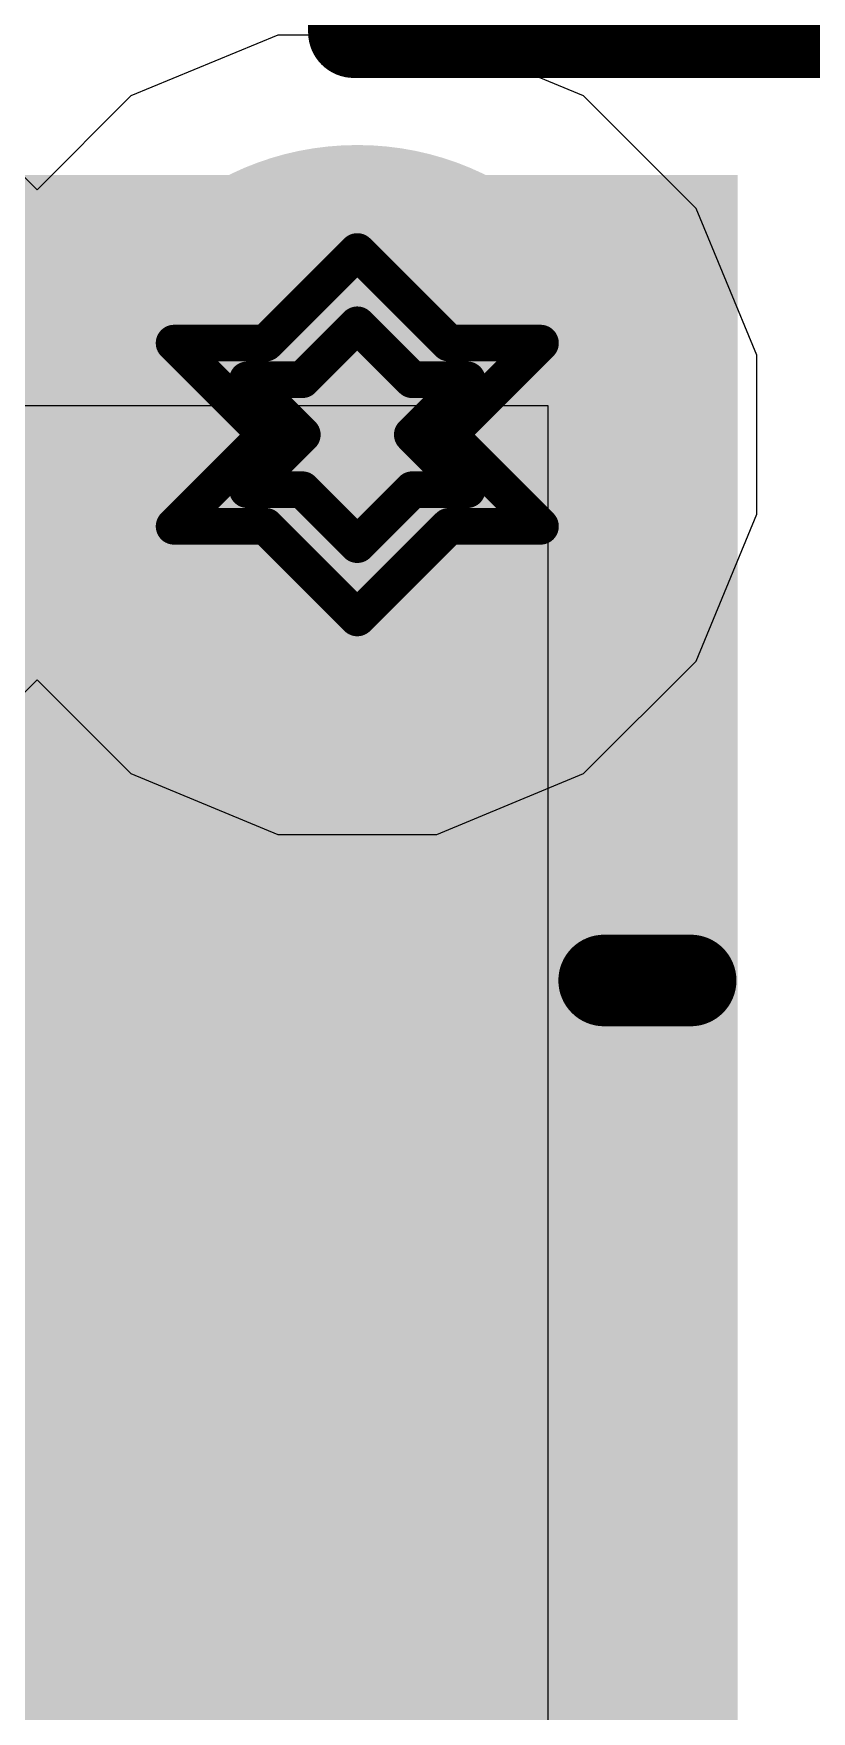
# Model space of a CAD drawing. Header units: inches. Extents: x -5 to 5328, y -4 to 5281.
# Drawn here: x 72.172 to 73.251, y 60.463 to 62.789 of the extents above; entities that cross this region are included whole.
import ezdxf

# ---------------------------------------------------------------- set-up
doc = ezdxf.new("R2010")
doc.units = ezdxf.units.IN
for name, color, linetype in [('Bottom Layer', 5, 'Continuous'), ('Bottom Solder', 6, 'Continuous'), ('Drill Drawing', 1, 'Continuous'), ('Layer 1', 16, 'Continuous'), ('Layer 2', 76, 'Continuous'), ('Top Layer', 1, 'Continuous'), ('Top Overlay', 2, 'Continuous'), ('Top Paste', 8, 'Continuous'), ('Top Solder', 216, 'Continuous'), ('Via Holes', 16, 'Continuous')]:
    doc.layers.add(name, color=color, linetype=linetype)

# ---------------------------------------------------------------- blocks, each defined once
blk = doc.blocks.new('10_VQFN_HR__3_3__11')
at = {"layer": 'Top Layer'}
blk.add_hatch(color=1, dxfattribs=at).paths.add_polyline_path([(-0.185, -0.4), (-0.185, 1.7), (0.215, 1.7), (0.215, -0.4)])
at = {"layer": 'Top Paste'}
blk.add_hatch(color=8, dxfattribs=at).paths.add_polyline_path([(-0.185, -0.4), (-0.185, 1.7), (0.215, 1.7), (0.215, -0.4)])
at = {"layer": 'Top Solder'}
blk.add_hatch(color=216, dxfattribs=at).paths.add_polyline_path([(-0.255, -0.47), (-0.255, 1.77), (0.285, 1.77), (0.285, -0.47)])
at = {"layer": 'Top Overlay'}
blk.add_lwpolyline([(0.535, 1.5, 0.127, 0.127, 0), (0.655, 1.5, 0.127, 0.127, 0)], format="xyseb", dxfattribs=at)
for points in [[(0.5033, 1.5, 0.0635, 0.0635, 1), (0.5668, 1.5, 0.0635, 0.0635, 1)], [(0.6232, 1.5, 0.0635, 0.0635, 1), (0.6867, 1.5, 0.0635, 0.0635, 1)]]:
    blk.add_lwpolyline(points, format="xyseb", close=True, dxfattribs=at)
blk = doc.blocks.new('C___0402_176')
at = {"layer": 'Top Layer'}
for points in [[(-0.6985, -0.3175), (-0.6985, 0.3175), (-0.2413, 0.3175), (-0.2413, -0.3175)], [(0.2413, -0.3175), (0.2413, 0.3175), (0.6985, 0.3175), (0.6985, -0.3175)]]:
    blk.add_hatch(color=1, dxfattribs=at).paths.add_polyline_path(points)
at = {"layer": 'Top Paste'}
for points in [[(-0.6985, -0.3175), (-0.6985, 0.3175), (-0.2413, 0.3175), (-0.2413, -0.3175)], [(0.2413, -0.3175), (0.2413, 0.3175), (0.6985, 0.3175), (0.6985, -0.3175)]]:
    blk.add_hatch(color=8, dxfattribs=at).paths.add_polyline_path(points)
at = {"layer": 'Top Solder'}
for points in [[(-0.7585, -0.3775), (-0.7585, 0.3775), (-0.1813, 0.3775), (-0.1813, -0.3775)], [(0.1813, -0.3775), (0.1813, 0.3775), (0.7585, 0.3775), (0.7585, -0.3775)]]:
    blk.add_hatch(color=216, dxfattribs=at).paths.add_polyline_path(points)
at = {"layer": 'Top Overlay'}
for points in [[(-0.2794, 0.4064, 0.127, 0.127, 0), (-0.7874, 0.4064, 0.127, 0.127, 0)], [(-0.7874, -0.4064, 0.127, 0.127, 0), (-0.7874, 0.4064, 0.127, 0.127, 0)], [(0.7874, 0.4064, 0.127, 0.127, 0), (0.2794, 0.4064, 0.127, 0.127, 0)], [(0.7874, -0.4064, 0.127, 0.127, 0), (0.7874, 0.4064, 0.127, 0.127, 0)], [(-0.2794, -0.4064, 0.127, 0.127, 0), (-0.7874, -0.4064, 0.127, 0.127, 0)], [(0.7874, -0.4064, 0.127, 0.127, 0), (0.2794, -0.4064, 0.127, 0.127, 0)]]:
    blk.add_lwpolyline(points, format="xyseb", dxfattribs=at)
for points in [[(-0.8191, 0.4064, 0.0635, 0.0635, 1), (-0.7556, 0.4064, 0.0635, 0.0635, 1)], [(-0.8191, 0.4064, 0.0635, 0.0635, 1), (-0.7556, 0.4064, 0.0635, 0.0635, 1)], [(-0.3111, 0.4064, 0.0635, 0.0635, 1), (-0.2477, 0.4064, 0.0635, 0.0635, 1)], [(0.2477, 0.4064, 0.0635, 0.0635, 1), (0.3111, 0.4064, 0.0635, 0.0635, 1)], [(0.7556, 0.4064, 0.0635, 0.0635, 1), (0.8191, 0.4064, 0.0635, 0.0635, 1)], [(0.7556, 0.4064, 0.0635, 0.0635, 1), (0.8191, 0.4064, 0.0635, 0.0635, 1)], [(-0.8191, -0.4064, 0.0635, 0.0635, 1), (-0.7556, -0.4064, 0.0635, 0.0635, 1)], [(-0.8191, -0.4064, 0.0635, 0.0635, 1), (-0.7556, -0.4064, 0.0635, 0.0635, 1)], [(-0.3111, -0.4064, 0.0635, 0.0635, 1), (-0.2477, -0.4064, 0.0635, 0.0635, 1)], [(0.2477, -0.4064, 0.0635, 0.0635, 1), (0.3111, -0.4064, 0.0635, 0.0635, 1)], [(0.7556, -0.4064, 0.0635, 0.0635, 1), (0.8191, -0.4064, 0.0635, 0.0635, 1)], [(0.7556, -0.4064, 0.0635, 0.0635, 1), (0.8191, -0.4064, 0.0635, 0.0635, 1)]]:
    blk.add_lwpolyline(points, format="xyseb", close=True, dxfattribs=at)

msp = doc.modelspace()

# ---------------------------------------------------------------- hatches: boundary and pattern name
at = {"layer": 'Bottom Layer'}
h = msp.add_hatch(color=5, dxfattribs=at)
edge = h.paths.add_edge_path()
edge.add_arc((72.621, 62.2326), 0.3, 0, 360)
at = {"layer": 'Bottom Solder'}
h = msp.add_hatch(color=6, dxfattribs=at)
edge = h.paths.add_edge_path()
edge.add_arc((72.621, 62.2326), 0.4016, 0, 360)
at = {"layer": 'Layer 1'}
h = msp.add_hatch(color=16, dxfattribs=at)
edge = h.paths.add_edge_path()
edge.add_arc((72.621, 62.2326), 0.3, 0, 360)
at = {"layer": 'Layer 2'}
h = msp.add_hatch(color=76, dxfattribs=at)
edge = h.paths.add_edge_path()
edge.add_arc((72.621, 62.2326), 0.3, 0, 360)
at = {"layer": 'Top Layer'}
for points in [[(70.9052, 61.376), (73.1482, 61.376), (73.1482, 62.5927), (70.9052, 62.5927)], [(70.2476, 61.0394), (73.1482, 61.0394), (73.1482, 61.676), (70.2476, 61.676)], [(71.5982, 61.076), (72.6432, 61.076), (72.6432, 61.676), (71.5982, 61.676)], [(71.7537, 59.5422), (72.6432, 59.5422), (72.6432, 61.676), (71.7537, 61.676)], [(72.2432, 60.23), (73.1482, 60.23), (73.1482, 61.676), (72.2432, 61.676)]]:
    msp.add_hatch(color=1, dxfattribs=at).paths.add_polyline_path(points)
h = msp.add_hatch(color=1, dxfattribs=at)
edge = h.paths.add_edge_path()
edge.add_arc((72.621, 62.2326), 0.3, 0, 360)
at = {"layer": 'Top Solder'}
h = msp.add_hatch(color=216, dxfattribs=at)
edge = h.paths.add_edge_path()
edge.add_arc((72.621, 62.2326), 0.4016, 0, 360)
at = {"layer": 'Via Holes'}
h = msp.add_hatch(color=7, dxfattribs=at)
edge = h.paths.add_edge_path()
edge.add_arc((72.621, 62.2326), 0.15, 0, 360)

# ---------------------------------------------------------------- linework, layer by layer
at = {"layer": 'Bottom Layer'}
for p, q in [((72.5108, 62.7866), (72.3072, 62.7022)), ((72.7312, 62.7866), (72.5108, 62.7866)), ((72.9348, 62.7022), (72.7312, 62.7866)), ((72.1773, 62.5723), (72.0474, 62.7022)), ((72.3072, 62.7022), (72.1773, 62.5723)), ((73.0906, 62.5464), (72.9348, 62.7022)), ((73.175, 62.3428), (73.0906, 62.5464)), ((73.175, 62.1224), (73.175, 62.3428)), ((73.0906, 61.9187), (73.175, 62.1224)), ((72.9348, 61.7629), (73.0906, 61.9187)), ((72.0474, 61.7629), (72.1773, 61.8928)), ((72.1773, 61.8928), (72.3072, 61.7629)), ((72.3072, 61.7629), (72.5108, 61.6786)), ((72.7312, 61.6786), (72.9348, 61.7629)), ((72.5108, 61.6786), (72.7312, 61.6786))]:
    msp.add_line(p, q, dxfattribs=at)
at = {"layer": 'Drill Drawing'}
for points in [[(72.494, 62.3596, 0.0508, 0.0508, 0), (72.621, 62.4866, 0.0508, 0.0508, 0)], [(72.621, 62.4866, 0.0508, 0.0508, 0), (72.748, 62.3596, 0.0508, 0.0508, 0)], [(72.5448, 62.3088, 0.0508, 0.0508, 0), (72.621, 62.385, 0.0508, 0.0508, 0)], [(72.621, 62.385, 0.0508, 0.0508, 0), (72.6972, 62.3088, 0.0508, 0.0508, 0)], [(72.367, 62.3596, 0.0508, 0.0508, 0), (72.494, 62.2326, 0.0508, 0.0508, 0)], [(72.367, 62.3596, 0.0508, 0.0508, 0), (72.494, 62.3596, 0.0508, 0.0508, 0)], [(72.748, 62.3596, 0.0508, 0.0508, 0), (72.875, 62.3596, 0.0508, 0.0508, 0)], [(72.748, 62.2326, 0.0508, 0.0508, 0), (72.875, 62.3596, 0.0508, 0.0508, 0)], [(72.4686, 62.3088, 0.0508, 0.0508, 0), (72.5448, 62.2326, 0.0508, 0.0508, 0)], [(72.4686, 62.3088, 0.0508, 0.0508, 0), (72.5448, 62.3088, 0.0508, 0.0508, 0)], [(72.6972, 62.3088, 0.0508, 0.0508, 0), (72.7734, 62.3088, 0.0508, 0.0508, 0)], [(72.6972, 62.2326, 0.0508, 0.0508, 0), (72.7734, 62.3088, 0.0508, 0.0508, 0)], [(72.367, 62.1056, 0.0508, 0.0508, 0), (72.494, 62.2326, 0.0508, 0.0508, 0)], [(72.4686, 62.1564, 0.0508, 0.0508, 0), (72.5448, 62.2326, 0.0508, 0.0508, 0)], [(72.6972, 62.2326, 0.0508, 0.0508, 0), (72.7734, 62.1564, 0.0508, 0.0508, 0)], [(72.748, 62.2326, 0.0508, 0.0508, 0), (72.875, 62.1056, 0.0508, 0.0508, 0)], [(72.4686, 62.1564, 0.0508, 0.0508, 0), (72.5448, 62.1564, 0.0508, 0.0508, 0)], [(72.5448, 62.1564, 0.0508, 0.0508, 0), (72.621, 62.0802, 0.0508, 0.0508, 0)], [(72.621, 62.0802, 0.0508, 0.0508, 0), (72.6972, 62.1564, 0.0508, 0.0508, 0)], [(72.6972, 62.1564, 0.0508, 0.0508, 0), (72.7734, 62.1564, 0.0508, 0.0508, 0)], [(72.367, 62.1056, 0.0508, 0.0508, 0), (72.494, 62.1056, 0.0508, 0.0508, 0)], [(72.494, 62.1056, 0.0508, 0.0508, 0), (72.621, 61.9786, 0.0508, 0.0508, 0)], [(72.621, 61.9786, 0.0508, 0.0508, 0), (72.748, 62.1056, 0.0508, 0.0508, 0)], [(72.748, 62.1056, 0.0508, 0.0508, 0), (72.875, 62.1056, 0.0508, 0.0508, 0)]]:
    msp.add_lwpolyline(points, format="xyseb", dxfattribs=at)
for points in [[(72.6083, 62.4866, 0.0254, 0.0254, 1), (72.6337, 62.4866, 0.0254, 0.0254, 1)], [(72.6083, 62.4866, 0.0254, 0.0254, 1), (72.6337, 62.4866, 0.0254, 0.0254, 1)], [(72.6083, 62.385, 0.0254, 0.0254, 1), (72.6337, 62.385, 0.0254, 0.0254, 1)], [(72.6083, 62.385, 0.0254, 0.0254, 1), (72.6337, 62.385, 0.0254, 0.0254, 1)], [(72.3543, 62.3596, 0.0254, 0.0254, 1), (72.3797, 62.3596, 0.0254, 0.0254, 1)], [(72.3543, 62.3596, 0.0254, 0.0254, 1), (72.3797, 62.3596, 0.0254, 0.0254, 1)], [(72.4813, 62.3596, 0.0254, 0.0254, 1), (72.5067, 62.3596, 0.0254, 0.0254, 1)], [(72.4813, 62.3596, 0.0254, 0.0254, 1), (72.5067, 62.3596, 0.0254, 0.0254, 1)], [(72.7353, 62.3596, 0.0254, 0.0254, 1), (72.7607, 62.3596, 0.0254, 0.0254, 1)], [(72.7353, 62.3596, 0.0254, 0.0254, 1), (72.7607, 62.3596, 0.0254, 0.0254, 1)], [(72.8623, 62.3596, 0.0254, 0.0254, 1), (72.8877, 62.3596, 0.0254, 0.0254, 1)], [(72.8623, 62.3596, 0.0254, 0.0254, 1), (72.8877, 62.3596, 0.0254, 0.0254, 1)], [(72.4559, 62.3088, 0.0254, 0.0254, 1), (72.4813, 62.3088, 0.0254, 0.0254, 1)], [(72.4559, 62.3088, 0.0254, 0.0254, 1), (72.4813, 62.3088, 0.0254, 0.0254, 1)], [(72.5321, 62.3088, 0.0254, 0.0254, 1), (72.5575, 62.3088, 0.0254, 0.0254, 1)], [(72.5321, 62.3088, 0.0254, 0.0254, 1), (72.5575, 62.3088, 0.0254, 0.0254, 1)], [(72.6845, 62.3088, 0.0254, 0.0254, 1), (72.7099, 62.3088, 0.0254, 0.0254, 1)], [(72.6845, 62.3088, 0.0254, 0.0254, 1), (72.7099, 62.3088, 0.0254, 0.0254, 1)], [(72.7607, 62.3088, 0.0254, 0.0254, 1), (72.7861, 62.3088, 0.0254, 0.0254, 1)], [(72.7607, 62.3088, 0.0254, 0.0254, 1), (72.7861, 62.3088, 0.0254, 0.0254, 1)], [(72.4813, 62.2326, 0.0254, 0.0254, 1), (72.5067, 62.2326, 0.0254, 0.0254, 1)], [(72.4813, 62.2326, 0.0254, 0.0254, 1), (72.5067, 62.2326, 0.0254, 0.0254, 1)], [(72.5321, 62.2326, 0.0254, 0.0254, 1), (72.5575, 62.2326, 0.0254, 0.0254, 1)], [(72.5321, 62.2326, 0.0254, 0.0254, 1), (72.5575, 62.2326, 0.0254, 0.0254, 1)], [(72.6845, 62.2326, 0.0254, 0.0254, 1), (72.7099, 62.2326, 0.0254, 0.0254, 1)], [(72.6845, 62.2326, 0.0254, 0.0254, 1), (72.7099, 62.2326, 0.0254, 0.0254, 1)], [(72.7353, 62.2326, 0.0254, 0.0254, 1), (72.7607, 62.2326, 0.0254, 0.0254, 1)], [(72.7353, 62.2326, 0.0254, 0.0254, 1), (72.7607, 62.2326, 0.0254, 0.0254, 1)], [(72.4559, 62.1564, 0.0254, 0.0254, 1), (72.4813, 62.1564, 0.0254, 0.0254, 1)], [(72.4559, 62.1564, 0.0254, 0.0254, 1), (72.4813, 62.1564, 0.0254, 0.0254, 1)], [(72.5321, 62.1564, 0.0254, 0.0254, 1), (72.5575, 62.1564, 0.0254, 0.0254, 1)], [(72.5321, 62.1564, 0.0254, 0.0254, 1), (72.5575, 62.1564, 0.0254, 0.0254, 1)], [(72.6845, 62.1564, 0.0254, 0.0254, 1), (72.7099, 62.1564, 0.0254, 0.0254, 1)], [(72.6845, 62.1564, 0.0254, 0.0254, 1), (72.7099, 62.1564, 0.0254, 0.0254, 1)], [(72.7607, 62.1564, 0.0254, 0.0254, 1), (72.7861, 62.1564, 0.0254, 0.0254, 1)], [(72.7607, 62.1564, 0.0254, 0.0254, 1), (72.7861, 62.1564, 0.0254, 0.0254, 1)], [(72.3543, 62.1056, 0.0254, 0.0254, 1), (72.3797, 62.1056, 0.0254, 0.0254, 1)], [(72.3543, 62.1056, 0.0254, 0.0254, 1), (72.3797, 62.1056, 0.0254, 0.0254, 1)], [(72.4813, 62.1056, 0.0254, 0.0254, 1), (72.5067, 62.1056, 0.0254, 0.0254, 1)], [(72.4813, 62.1056, 0.0254, 0.0254, 1), (72.5067, 62.1056, 0.0254, 0.0254, 1)], [(72.7353, 62.1056, 0.0254, 0.0254, 1), (72.7607, 62.1056, 0.0254, 0.0254, 1)], [(72.7353, 62.1056, 0.0254, 0.0254, 1), (72.7607, 62.1056, 0.0254, 0.0254, 1)], [(72.8623, 62.1056, 0.0254, 0.0254, 1), (72.8877, 62.1056, 0.0254, 0.0254, 1)], [(72.8623, 62.1056, 0.0254, 0.0254, 1), (72.8877, 62.1056, 0.0254, 0.0254, 1)], [(72.6083, 62.0802, 0.0254, 0.0254, 1), (72.6337, 62.0802, 0.0254, 0.0254, 1)], [(72.6083, 62.0802, 0.0254, 0.0254, 1), (72.6337, 62.0802, 0.0254, 0.0254, 1)], [(72.6083, 61.9786, 0.0254, 0.0254, 1), (72.6337, 61.9786, 0.0254, 0.0254, 1)], [(72.6083, 61.9786, 0.0254, 0.0254, 1), (72.6337, 61.9786, 0.0254, 0.0254, 1)]]:
    msp.add_lwpolyline(points, format="xyseb", close=True, dxfattribs=at)
at = {"layer": 'Layer 2'}
for p, q in [((72.5108, 62.7866), (72.3072, 62.7022)), ((72.7312, 62.7866), (72.5108, 62.7866)), ((72.9348, 62.7022), (72.7312, 62.7866)), ((72.1773, 62.5723), (72.0474, 62.7022)), ((72.3072, 62.7022), (72.1773, 62.5723)), ((73.0906, 62.5464), (72.9348, 62.7022)), ((73.175, 62.3428), (73.0906, 62.5464)), ((73.175, 62.1224), (73.175, 62.3428)), ((73.0906, 61.9187), (73.175, 62.1224)), ((72.9348, 61.7629), (73.0906, 61.9187)), ((72.0474, 61.7629), (72.1773, 61.8928)), ((72.1773, 61.8928), (72.3072, 61.7629)), ((72.3072, 61.7629), (72.5108, 61.6786)), ((72.7312, 61.6786), (72.9348, 61.7629)), ((72.5108, 61.6786), (72.7312, 61.6786))]:
    msp.add_line(p, q, dxfattribs=at)
at = {"layer": 'Top Layer'}
for p, q in [((71.3837, 62.2729), (72.8852, 62.2729)), ((72.8852, 62.2729), (72.8852, 61.626)), ((72.8852, 61.626), (72.8852, 60.23))]:
    msp.add_line(p, q, dxfattribs=at)

# ---------------------------------------------------------------- block references
msp.add_blockref('10_VQFN_HR__3_3__11', (72.4282, 59.976))
at = {"rotation": 270}
msp.add_blockref('C___0402_176', (73.0227, 63.578), dxfattribs=at)

doc.saveas('drawing.dxf')
